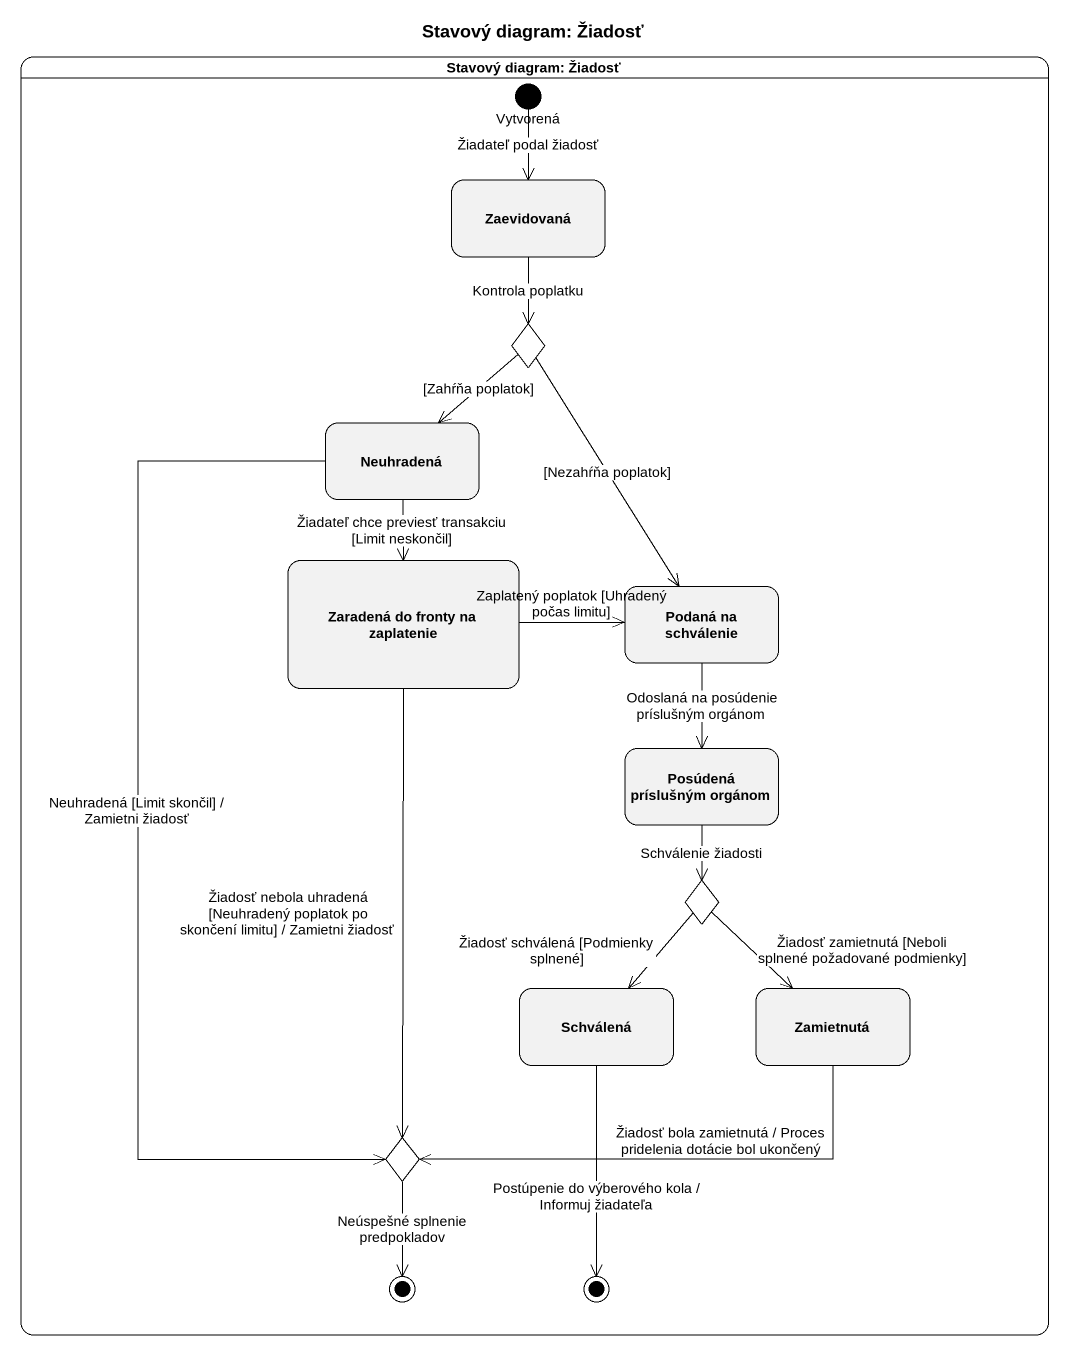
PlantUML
@startuml
title Stavový diagram: Žiadosť
hide empty description
state "Stavový diagram: Žiadosť" as Stavový_diagram_Žiadosť {
  state Vytvorená <<start>>
  state Zaevidovaná
  state choice1 <<choice>>
  state Neuhradená
  state "Zaradená do fronty na zaplatenie" as Zaradená_do_fronty_na
  state "Podaná na schválenie" as Podaná_na_schválenie
  state "Posúdená príslušným orgánom" as Posúdená_príslušným_orgánom
  state choice2 <<choice>>
  state Schválená
  state Zamietnutá
  state choice3 <<choice>>
  state final1 <<end>>
  state final2 <<end>>
}
Vytvorená --> Zaevidovaná : Žiadateľ podal žiadosť
Zaevidovaná --> choice1 : Kontrola poplatku
choice1 --> Neuhradená : [Zahŕňa poplatok]
choice1 --> Podaná_na_schválenie : [Nezahŕňa poplatok]
Neuhradená --> Zaradená_do_fronty_na : Žiadateľ chce previesť transakciu [Limit neskončil]
Neuhradená --> choice3 : Neuhradená [Limit skončil] / Zamietni žiadosť
Zaradená_do_fronty_na -right-> Podaná_na_schválenie : Zaplatený poplatok [Uhradený počas limitu]
Zaradená_do_fronty_na --> choice3 : Žiadosť nebola uhradená [Neuhradený poplatok po skončení limitu] / Zamietni žiadosť
Podaná_na_schválenie --> Posúdená_príslušným_orgánom : Odoslaná na posúdenie príslušným orgánom
Posúdená_príslušným_orgánom --> choice2 : Schválenie žiadosti
choice2 --> Schválená : Žiadosť schválená [Podmienky splnené]
choice2 --> Zamietnutá : Žiadosť zamietnutá [Neboli splnené požadované podmienky]
Schválená --> final2 : Postúpenie do výberového kola / Informuj žiadateľa
Zamietnutá -left-> choice3 : Žiadosť bola zamietnutá / Proces pridelenia dotácie bol ukončený
choice3 --> final1 : Neúspešné splnenie predpokladov
@enduml
